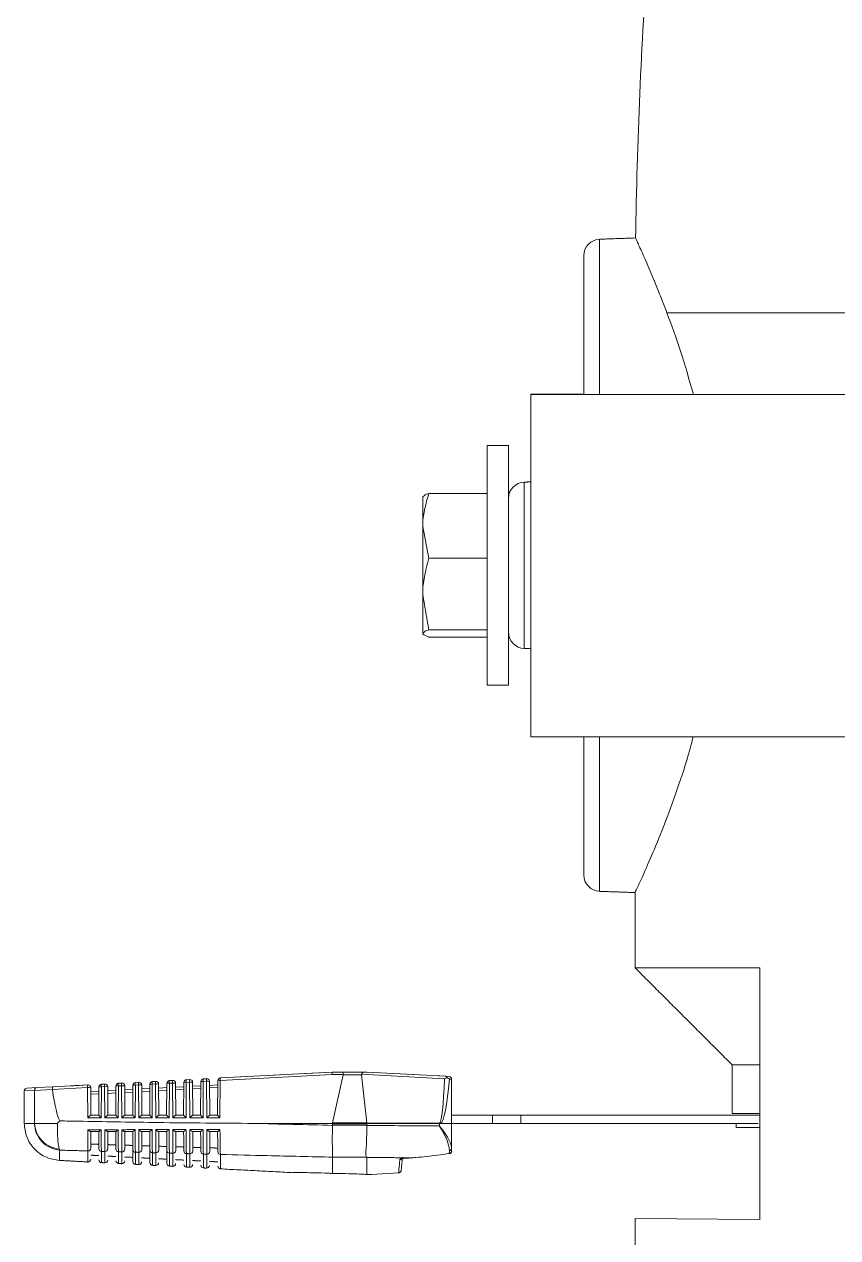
# Model space of a CAD drawing. Extents: x 12.1 to 108.7, y 1 to 80.4.
# Drawn here: x 42.893 to 45.862, y 64.575 to 69.007 of the extents above; entities that cross this region are included whole.
import ezdxf

# ---------------------------------------------------------------- set-up
doc = ezdxf.new("R2010")
doc.units = 0
doc.header["$MEASUREMENT"] = 0
doc.linetypes.add('SLD-Solid', pattern=[0])
doc.layers.add('OBJECT', color=7, linetype='CONTINUOUS')

msp = doc.modelspace()

# ---------------------------------------------------------------- linework, layer by layer
at = {"layer": 'OBJECT', "linetype": 'SLD-Solid', "lineweight": 15}
for p, q in [((44.9926, 67.6545), (44.9926, 68.2218)), ((44.9347, 67.6546), (44.9347, 68.1618)), ((47.1086, 67.9527), (45.2384, 67.9527)), ((44.9296, 67.656), (44.7416, 67.656)), ((44.7416, 67.6546), (44.7416, 67.656)), ((44.7416, 66.4046), (44.7416, 67.6546)), ((44.7416, 67.6546), (44.9296, 67.6546)), ((44.9296, 67.6546), (44.9296, 67.656)), ((44.5818, 67.4684), (44.5818, 66.5934)), ((44.6598, 67.4684), (44.6598, 66.5934)), ((44.7177, 66.727), (44.7177, 67.3347)), ((44.3468, 67.1749), (44.3468, 67.2807)), ((44.5818, 67.2929), (44.3691, 67.2929)), ((44.3468, 67.1749), (44.3468, 66.9259)), ((44.5818, 67.0569), (44.3691, 67.0569)), ((44.3468, 66.9259), (44.3468, 66.7819)), ((44.5818, 66.7949), (44.3691, 66.7949)), ((44.3468, 66.7819), (44.3468, 66.7809)), ((44.5818, 66.7689), (44.3691, 66.7689)), ((44.9347, 66.4045), (44.9347, 65.9)), ((44.9926, 65.84), (44.9926, 66.4045)), ((45.5777, 65.5609), (45.1218, 65.5609)), ((45.5777, 65.5609), (45.5777, 64.9185)), ((45.5777, 65.2059), (45.4768, 65.2059)), ((43.4848, 65.1519), (43.4964, 65.1525)), ((43.5468, 65.1552), (43.5584, 65.1558)), ((44.0167, 65.1705), (43.6081, 65.149)), ((43.6088, 65.1584), (44.0176, 65.18)), ((43.6821, 65.1623), (43.6088, 65.1584)), ((43.7221, 65.1644), (43.6821, 65.1623)), ((43.9165, 65.1747), (43.7826, 65.1676)), ((44.0176, 65.18), (43.9165, 65.1747)), ((44.0562, 65.1705), (44.0167, 65.1705)), ((44.0176, 65.18), (44.0176, 65.18)), ((44.0176, 65.18), (44.0568, 65.18)), ((44.0562, 65.1703), (44.018, 64.9941)), ((44.0562, 65.1703), (44.0562, 65.1705)), ((44.1238, 65.1703), (44.0562, 65.1703)), ((44.0568, 65.18), (44.1344, 65.18)), ((44.1425, 64.9941), (44.1238, 65.1703)), ((44.4262, 65.1553), (44.1241, 65.1717)), ((44.1344, 65.18), (44.1426, 65.18)), ((44.1426, 65.18), (44.4309, 65.1644)), ((44.3129, 65.1708), (44.1426, 65.18)), ((44.4092, 65.1656), (44.4061, 65.1657)), ((44.4309, 65.1644), (44.4431, 65.1637)), ((44.4526, 65.1537), (44.4443, 65.1541)), ((42.9297, 65.1131), (42.8926, 65.1111)), ((42.939, 65.1231), (42.9021, 65.1211)), ((42.9953, 65.1162), (42.9297, 65.1131)), ((42.9297, 64.9925), (42.9297, 65.1131)), ((42.939, 65.1231), (42.9976, 65.1262)), ((43.1239, 65.1234), (42.9952, 65.1166)), ((42.9976, 65.1262), (43.1246, 65.1329)), ((43.1246, 65.1329), (43.093, 65.1312)), ((43.1249, 65.013), (43.1239, 65.1234)), ((43.1351, 65.123), (43.136, 65.0225)), ((43.1353, 65.1084), (43.165, 65.11)), ((43.1643, 65.0225), (43.1652, 65.1256)), ((43.1739, 65.126), (43.173, 65.013)), ((43.1859, 65.1267), (43.1739, 65.126)), ((43.1746, 65.1355), (43.1866, 65.1361)), ((43.1869, 65.013), (43.1859, 65.1267)), ((43.1971, 65.1262), (43.198, 65.0225)), ((43.1972, 65.1117), (43.2271, 65.1132)), ((43.2263, 65.0225), (43.2272, 65.1289)), ((43.236, 65.1293), (43.235, 65.013)), ((43.2479, 65.1299), (43.236, 65.1293)), ((43.2367, 65.1388), (43.2486, 65.1394)), ((43.2489, 65.013), (43.2479, 65.1299)), ((43.2591, 65.1295), (43.26, 65.0225)), ((43.2592, 65.1149), (43.2891, 65.1165)), ((43.289, 65.1071), (43.2593, 65.1055)), ((43.2883, 65.0225), (43.2892, 65.1322)), ((43.298, 65.1326), (43.297, 65.013)), ((43.3098, 65.1332), (43.298, 65.1326)), ((43.2987, 65.1421), (43.3105, 65.1427)), ((43.3109, 65.013), (43.3098, 65.1332)), ((43.3211, 65.1328), (43.322, 65.0225)), ((43.3212, 65.1182), (43.3511, 65.1198)), ((43.351, 65.1104), (43.3213, 65.1088)), ((43.3503, 65.0225), (43.3513, 65.1354)), ((43.36, 65.1359), (43.359, 65.013)), ((43.3718, 65.1365), (43.36, 65.1359)), ((43.3607, 65.1453), (43.3725, 65.146)), ((43.3729, 65.013), (43.3718, 65.1365)), ((43.383, 65.1361), (43.384, 65.0225)), ((43.3832, 65.1215), (43.4131, 65.1231)), ((43.4131, 65.1136), (43.3832, 65.1121)), ((43.4123, 65.0225), (43.4133, 65.1387)), ((43.4221, 65.1391), (43.421, 65.013)), ((43.4338, 65.1398), (43.4221, 65.1391)), ((43.4228, 65.1486), (43.4345, 65.1492)), ((43.4349, 65.013), (43.4338, 65.1398)), ((43.445, 65.1393), (43.446, 65.0225)), ((43.4451, 65.1248), (43.4752, 65.1263)), ((43.4751, 65.1169), (43.4452, 65.1153)), ((43.4743, 65.0225), (43.4753, 65.142)), ((43.4841, 65.1424), (43.483, 65.013)), ((43.4957, 65.143), (43.4841, 65.1424)), ((43.4969, 65.013), (43.4957, 65.143)), ((43.507, 65.1426), (43.508, 65.0225)), ((43.5071, 65.128), (43.5372, 65.1296)), ((43.5371, 65.1202), (43.5072, 65.1186)), ((43.5363, 65.0225), (43.5373, 65.1453)), ((43.5461, 65.1457), (43.545, 65.013)), ((43.5577, 65.1463), (43.5461, 65.1457)), ((43.5589, 65.013), (43.5577, 65.1463)), ((43.5689, 65.1459), (43.57, 65.0225)), ((43.5691, 65.1313), (43.5992, 65.1329)), ((43.5991, 65.1235), (43.5691, 65.1219)), ((43.5983, 65.0225), (43.5994, 65.1485)), ((43.6081, 65.149), (43.607, 65.013)), ((44.4526, 65.1448), (44.4526, 64.9925)), ((43.1649, 65.1005), (43.1353, 65.099)), ((43.227, 65.1038), (43.1973, 65.1022)), ((43.1359, 65.0225), (43.1643, 65.0225)), ((43.1979, 65.0225), (43.2263, 65.0225)), ((43.2599, 65.0225), (43.2883, 65.0225)), ((43.3219, 65.0225), (43.3503, 65.0225)), ((43.3839, 65.0225), (43.4123, 65.0225)), ((43.4459, 65.0225), (43.4743, 65.0225)), ((43.5079, 65.0225), (43.5363, 65.0225)), ((43.5699, 65.0225), (43.5983, 65.0225)), ((44.4526, 65.0225), (44.6012, 65.0225)), ((44.6012, 65.0225), (44.6012, 64.9925)), ((44.6012, 65.0225), (44.7054, 65.0225)), ((44.7054, 65.0225), (44.7054, 64.9925)), ((44.7054, 65.0225), (45.5777, 65.0225)), ((45.5777, 65.0288), (45.4768, 65.028)), ((43.173, 65.013), (43.1249, 65.013)), ((43.235, 65.013), (43.1869, 65.013)), ((43.297, 65.013), (43.2489, 65.013)), ((43.359, 65.013), (43.3109, 65.013)), ((43.421, 65.013), (43.3729, 65.013)), ((43.483, 65.013), (43.4349, 65.013)), ((43.545, 65.013), (43.4969, 65.013)), ((43.607, 65.013), (43.5589, 65.013)), ((43.729, 64.9925), (44.0176, 64.9925)), ((44.1426, 64.9909), (44.0176, 64.9909)), ((44.0176, 64.9909), (44.0176, 64.9857)), ((44.0176, 64.9857), (44.1426, 64.9857)), ((44.0176, 64.9853), (44.0176, 64.9857)), ((44.018, 64.9941), (44.1425, 64.9941)), ((44.1425, 64.9941), (44.1426, 64.9933)), ((44.1426, 64.9933), (44.4082, 64.9933)), ((44.1426, 64.9917), (44.1426, 64.9909)), ((44.4082, 64.9917), (44.1426, 64.9917)), ((44.1426, 64.9857), (44.1426, 64.9909)), ((44.1426, 64.9857), (44.1426, 64.9852)), ((44.4082, 64.9832), (44.4082, 64.9917)), ((44.4112, 64.9925), (44.4526, 64.9925)), ((44.4526, 64.9925), (44.4526, 64.9008)), ((44.4526, 64.9925), (44.6012, 64.9925)), ((44.6012, 64.9925), (44.7054, 64.9925)), ((44.7054, 64.9925), (45.5711, 64.9925)), ((45.5777, 64.9775), (45.4909, 64.9775)), ((43.2892, 64.8526), (43.2888, 64.8967)), ((43.3513, 64.8493), (43.3509, 64.895)), ((43.4133, 64.8461), (43.4129, 64.8934)), ((45.5777, 64.9185), (45.5777, 64.6409)), ((44.1421, 64.8692), (44.0176, 64.8692)), ((44.0176, 64.8691), (44.0176, 64.8096)), ((44.1426, 64.8685), (44.1426, 64.8061)), ((44.2727, 64.8692), (44.2684, 64.8204)), ((44.2837, 64.8654), (44.2837, 64.8654)), ((44.0176, 64.8096), (44.0176, 64.8096)), ((44.1605, 64.806), (44.259, 64.8113)), ((45.5777, 64.6409), (45.1218, 64.6449))]:
    msp.add_line(p, q, dxfattribs=at)
at = {"layer": 'OBJECT', "linetype": 'SLD-Solid', "lineweight": 15, "flags": 128}
for points in [[(45.9296, 67.6544), (45.7965, 67.6544), (45.6652, 67.6544), (45.5372, 67.6544), (45.4141, 67.6544), (45.2975, 67.6544), (45.1888, 67.6544), (45.0895, 67.6544), (45.0007, 67.6545), (44.9236, 67.6545), (44.8592, 67.6545), (44.8082, 67.6545), (44.7713, 67.6545), (44.749, 67.6546), (44.7416, 67.6546)], [(45.9296, 67.6544), (45.809, 67.6544), (45.6902, 67.6544), (45.5749, 67.6544), (45.4648, 67.6544), (45.3615, 67.6544), (45.2664, 67.6545), (45.181, 67.6545), (45.1066, 67.6545), (45.0441, 67.6545), (44.9945, 67.6545), (44.9586, 67.6545), (44.9368, 67.6546), (44.9296, 67.6546)], [(45.9296, 66.4044), (45.7965, 66.4044), (45.6652, 66.4044), (45.5372, 66.4044), (45.4141, 66.4044), (45.2975, 66.4044), (45.1888, 66.4044), (45.0895, 66.4044), (45.0007, 66.4045), (44.9236, 66.4045), (44.8592, 66.4045), (44.8082, 66.4045), (44.7713, 66.4045), (44.749, 66.4046), (44.7416, 66.4046)], [(44.0176, 65.18), (44.0176, 65.18)], [(44.1426, 65.18), (44.1426, 65.18)], [(44.4526, 65.1539), (44.4526, 65.1538), (44.4526, 65.1537)], [(44.2837, 64.8657), (44.2837, 64.8654), (44.2837, 64.8654)], [(44.3019, 64.8666), (44.3019, 64.8664), (44.3019, 64.8664)]]:
    msp.add_lwpolyline(points, dxfattribs=at)
at = {"layer": 'OBJECT', "linetype": 'SLD-Solid', "lineweight": 15}
for centre, radius, start, end in [((63.5687, 67.9527), 18.4468, 175.86253, 179.15697), ((44.9947, 68.1618), 0.06, 92, 180), ((44.7198, 67.2747), 0.06, 92, 180), ((44.7198, 66.787), 0.06, 180, 268), ((44.9947, 65.9), 0.06, 180, 268), ((43.4853, 65.1419), 0.01, 93.0226, 179.5), ((43.5042, 65.1457), 0.0204, 162.3835, 189.2788), ((43.5159, 65.1463), 0.0204, 162.3835, 189.2788), ((43.497, 65.1425), 0.01, 0.5, 93.0226), ((43.5473, 65.1452), 0.01, 93.0226, 179.5), ((43.5663, 65.149), 0.0204, 162.3835, 189.2788), ((43.5779, 65.1496), 0.0204, 162.3835, 189.2788), ((43.5589, 65.1458), 0.01, 0.5, 93.0226), ((43.6094, 65.1484), 0.01, 93.0226, 179.5), ((43.6283, 65.1523), 0.0204, 162.3835, 189.2788), ((44.4426, 65.1537), 0.01, 0.809, 86.8941), ((44.4426, 65.1537), 0.00999, 359.9506, 86.8551), ((42.9026, 65.1111), 0.01, 93.0226, 175.0653), ((42.9396, 65.1132), 0.00991, 93.4707, 180.555), ((43.1441, 65.1267), 0.0204, 162.3835, 189.2788), ((43.1274, 65.069), 0.0545, 81.8664, 93.6806), ((43.1251, 65.1229), 0.01, 0.5, 93.0226), ((43.1752, 65.1255), 0.01, 93.0226, 179.5), ((43.1716, 65.0851), 0.041, 86.6853, 99), ((43.1941, 65.1293), 0.0204, 162.3835, 189.2788), ((43.206, 65.13), 0.0204, 162.3835, 189.2788), ((43.1894, 65.0722), 0.0545, 81.8664, 93.6806), ((43.1871, 65.1261), 0.01, 0.5, 93.0226), ((43.2372, 65.1288), 0.01, 93.0226, 179.5), ((43.2336, 65.0884), 0.041, 86.6853, 99), ((43.2561, 65.1326), 0.0204, 162.3835, 189.2788), ((43.268, 65.1332), 0.0204, 162.3835, 189.2788), ((43.2514, 65.0755), 0.0545, 81.8664, 93.6806), ((43.2491, 65.1294), 0.01, 0.5, 93.0226), ((43.2992, 65.1321), 0.01, 93.0226, 179.5), ((43.2956, 65.0917), 0.041, 86.6853, 99), ((43.3181, 65.1359), 0.0204, 162.3835, 189.2788), ((43.33, 65.1365), 0.0204, 162.3835, 189.2788), ((43.3133, 65.0788), 0.0545, 81.8664, 93.6806), ((43.3111, 65.1327), 0.01, 0.5, 93.0226), ((43.3613, 65.1353), 0.01, 93.0226, 179.5), ((43.3577, 65.0949), 0.041, 86.6853, 99), ((43.3802, 65.1392), 0.0204, 162.3835, 189.2788), ((43.3919, 65.1398), 0.0204, 162.3835, 189.2788), ((43.3753, 65.0821), 0.0545, 81.8664, 93.6806), ((43.373, 65.136), 0.01, 0.5, 93.0226), ((43.4233, 65.1386), 0.01, 93.0226, 179.5), ((43.4197, 65.0982), 0.041, 86.6853, 99), ((43.4422, 65.1424), 0.0204, 162.3835, 189.2788), ((43.4539, 65.143), 0.0204, 162.3835, 189.2788), ((43.4373, 65.0853), 0.0545, 81.8664, 93.6806), ((43.435, 65.1392), 0.01, 0.5, 93.0226), ((43.4817, 65.1015), 0.041, 86.6853, 99), ((43.4993, 65.0886), 0.0545, 81.8664, 93.6806), ((43.5437, 65.1048), 0.041, 86.6853, 99), ((43.5612, 65.0919), 0.0545, 81.8664, 93.6806), ((43.6058, 65.108), 0.041, 86.6853, 99), ((44.2924, 64.9917), 0.1158, 359.9998, 0.7808), ((44.3168, 64.9028), 0.1302, 43.5438, 44.5094), ((43.1256, 64.9017), 0.00992, 266.5032, 358.9399), ((43.1747, 64.9003), 0.00989, 181.0021, 267.5873), ((43.1876, 64.9), 0.00992, 266.4854, 358.9194), ((43.2367, 64.8986), 0.00989, 181.0203, 267.6082), ((43.2495, 64.8982), 0.00991, 266.4672, 358.8985), ((43.2987, 64.8969), 0.00989, 181.0387, 267.6293), ((43.3115, 64.8965), 0.00991, 266.4488, 358.8773), ((43.3607, 64.8952), 0.00988, 181.0575, 267.6507), ((43.3735, 64.8949), 0.00991, 266.4302, 358.8558), ((43.4227, 64.8935), 0.00988, 181.0765, 267.6725), ((43.4355, 64.8932), 0.00991, 266.4113, 358.834), ((43.4848, 64.8919), 0.00988, 181.0959, 267.6945), ((43.4975, 64.8916), 0.0099, 266.3921, 358.8118), ((43.5468, 64.8903), 0.00987, 181.1155, 267.7169), ((43.5595, 64.89), 0.0099, 266.3727, 358.7893), ((43.6088, 64.8887), 0.00987, 181.1354, 267.7395), ((44.4436, 64.8918), 0.00906, 272.8157, 355.6379), ((44.4426, 64.8911), 0.01, 279.2546, 0), ((44.4441, 64.9019), 0.00857, 271.3596, 352.7702), ((43.1251, 64.8618), 0.01, 266.9496, 359.5), ((43.1752, 64.8592), 0.01, 180.5, 266.6468), ((43.1871, 64.8586), 0.01, 266.5331, 359.5), ((43.2372, 64.8559), 0.01, 180.5, 266.1343), ((43.2491, 64.8553), 0.01, 266.0214, 359.5), ((43.2992, 64.8527), 0.01, 180.5, 265.6235), ((43.311, 64.8521), 0.01, 265.5116, 359.5), ((43.3613, 64.8494), 0.01, 180.5, 265.1147), ((43.373, 64.8488), 0.01, 265.0037, 359.5), ((43.4233, 64.8462), 0.01, 180.5, 264.6079), ((43.435, 64.8456), 0.01, 264.4978, 359.5), ((43.4853, 64.8429), 0.01, 180.5, 264.103), ((43.497, 64.8423), 0.01, 263.9939, 359.5), ((44.2628, 64.8703), 0.01, 272.5491, 314.0319), ((44.4332, 64.8806), 0.0111, 3.647, 11.4948), ((43.5473, 64.8397), 0.01, 180.5, 263.6003), ((43.5589, 64.8391), 0.01, 263.4921, 359.5), ((43.6094, 64.8364), 0.01, 180.5, 263.0997)]:
    msp.add_arc(centre, radius, start, end, dxfattribs=at)
for centre, major_axis, ratio, start_param, end_param in [((44.0179, 65.17), (-0.00026, 0.01), 0.120424, 0.003177, 1.515259), ((44.0568, 65.17), (0, 0.01), 0.061163, 0, 1.518436), ((44.1612, 65.17), (0.0374, -0.0006), 0.267094, 3.033482, 3.174083), ((44.4004, 65.5628), (-0.0078, 0.5695), 0.050872, 3.193561, 3.914226), ((44.3926, 65.5612), (-0.0157, 0.5695), 0.101686, 3.191455, 3.913119), ((43.0477, 67.2823), (0.0147, 2.2897), 0.052015, 2.811677, 3.052791), ((43.1261, 65.0125), (0.00988, 0.00996), 0.087934, 0.08695, 1.605386), ((43.1742, 65.0125), (-0.00991, 0.00999), 0.035372, 0.03505, 1.483386), ((43.1881, 65.0125), (0.00988, 0.00996), 0.087934, 0.08695, 1.605386), ((43.2362, 65.0125), (-0.00991, 0.00999), 0.035372, 0.03505, 1.483386), ((43.2501, 65.0125), (0.00988, 0.00996), 0.087934, 0.08695, 1.605386), ((43.2982, 65.0125), (-0.00991, 0.00999), 0.035372, 0.03505, 1.483386), ((43.3121, 65.0125), (0.00988, 0.00996), 0.087934, 0.08695, 1.605386), ((43.3602, 65.0125), (-0.00991, 0.00999), 0.035372, 0.03505, 1.483386), ((43.3741, 65.0125), (0.00988, 0.00996), 0.087934, 0.08695, 1.605386), ((43.4222, 65.0125), (-0.00991, 0.00999), 0.035372, 0.03505, 1.483386), ((43.4361, 65.0125), (0.00988, 0.00996), 0.087934, 0.08695, 1.605386), ((43.4842, 65.0125), (-0.00991, 0.00999), 0.035372, 0.03505, 1.483386), ((43.4981, 65.0125), (0.00988, 0.00996), 0.087934, 0.08695, 1.605386), ((43.5462, 65.0125), (-0.00991, 0.00999), 0.035372, 0.03505, 1.483386), ((43.5601, 65.0125), (0.00988, 0.00996), 0.087934, 0.08695, 1.605386), ((43.6082, 65.0125), (-0.00991, 0.00999), 0.035372, 0.03505, 1.483386), ((48.036, 67.055), (19.0675, 0), 0.111038, 4.484542, 4.500054), ((43.0396, 64.9909), (0.9787, 0.0064), 0.122438, 6.24272, 6.255809), ((43.0403, 64.9909), (0.9773, 0), 0.122785, 0, 0.013091), ((44.5004, 67.055), (7.8848, 0), 0.262774, 4.666998, 4.700689), ((44.4004, 65.5628), (-0.0078, 0.5695), 0.050872, 3.140897, 3.193561), ((44.3926, 65.5612), (-0.0157, 0.5695), 0.101686, 3.138791, 3.191455)]:
    msp.add_ellipse(centre, major_axis=major_axis, ratio=ratio, start_param=start_param, end_param=end_param, dxfattribs=at)
for points, degree in [([(45.1248, 68.2264), (44.9926, 68.2218)], 1), ([(44.6598, 67.4684), (44.5818, 67.4684)], 1), ([(44.7416, 67.3355), (44.7177, 67.3347)], 1), ([(44.3474, 67.2819), (44.3468, 67.2809)], 1), ([(44.3691, 67.0569), (44.3468, 67.1749)], 1), ([(44.3691, 66.7949), (44.3468, 66.9259)], 1), ([(44.3468, 66.7809), (44.3474, 66.7798)], 1), ([(44.7177, 66.727), (44.7416, 66.7262)], 1), ([(44.5818, 66.5934), (44.6598, 66.5934)], 1), ([(44.9926, 65.84), (45.1222, 65.8355)], 1), ([(45.1218, 65.8363), (45.1218, 65.5609)], 1), ([(45.1218, 65.5609), (45.4768, 65.2059)], 1), ([(45.4768, 65.2059), (45.4768, 65.028)], 1), ([(44.4526, 65.1448), (44.4526, 65.1537)], 1), ([(42.8926, 65.1111), (42.8926, 64.9921)], 1), ([(42.9952, 65.1166), (42.9953, 65.1162)], 1), ([(42.8926, 64.9925), (42.8942, 64.9925), (42.8972, 64.9925), (42.9186, 64.9925), (42.9293, 64.9925)], 3), ([(42.9293, 64.9925), (42.9297, 64.9925)], 1), ([(42.9297, 64.9925), (42.9325, 64.9925), (42.9382, 64.9925), (42.9574, 64.9925), (42.9825, 64.9925), (43.0031, 64.9925), (43.0134, 64.9925)], 3), ([(43.0134, 64.9925), (43.0226, 65.0016)], 1), ([(43.0134, 64.9925), (43.0134, 64.9818), (43.0134, 64.9604), (43.0149, 64.9328), (43.0173, 64.9105), (43.0195, 64.9022), (43.0206, 64.8981)], 3), ([(44.1426, 64.9917), (44.1426, 64.9933)], 1), ([(45.4909, 64.9925), (45.4909, 64.9775)], 1), ([(43.1646, 64.9625), (43.1348, 64.9625)], 1), ([(43.2265, 64.9625), (43.1969, 64.9625)], 1), ([(43.2885, 64.9625), (43.2589, 64.9625)], 1), ([(43.3505, 64.9625), (43.321, 64.9625)], 1), ([(43.4124, 64.9625), (43.3831, 64.9625)], 1), ([(43.4744, 64.9625), (43.4452, 64.9625)], 1), ([(43.5364, 64.9625), (43.5072, 64.9625)], 1), ([(43.5984, 64.9625), (43.5693, 64.9625)], 1), ([(43.0206, 64.8981), (43.022, 64.8948)], 1), ([(43.125, 64.8918), (43.022, 64.8948)], 1), ([(43.1647, 64.9159), (43.1356, 64.9169)], 1), ([(43.1869, 64.8901), (43.1743, 64.8904)], 1), ([(43.2267, 64.9139), (43.1976, 64.9149)], 1), ([(43.2489, 64.8883), (43.2363, 64.8887)], 1), ([(43.2887, 64.912), (43.2596, 64.9129)], 1), ([(43.3109, 64.8866), (43.2983, 64.887)], 1), ([(43.3507, 64.91), (43.3216, 64.9109)], 1), ([(43.3729, 64.885), (43.3603, 64.8853)], 1), ([(43.4127, 64.9081), (43.3835, 64.909)], 1), ([(43.4748, 64.9061), (43.4455, 64.9071)], 1), ([(43.5368, 64.9042), (43.5075, 64.9051)], 1), ([(43.5988, 64.9023), (43.5695, 64.9032)], 1), ([(44.444, 64.8828), (44.4443, 64.8933)], 1), ([(44.4526, 64.9008), (44.4526, 64.8911)], 1), ([(43.0206, 64.8573), (43.1246, 64.8518)], 1), ([(43.1353, 64.8763), (43.165, 64.8747)], 1), ([(43.1746, 64.8492), (43.1866, 64.8486)], 1), ([(43.1972, 64.873), (43.2271, 64.8715)], 1), ([(43.2366, 64.8459), (43.2485, 64.8453)], 1), ([(43.259, 64.8698), (43.2893, 64.8682)], 1), ([(43.2986, 64.8427), (43.3105, 64.8421)], 1), ([(43.321, 64.8665), (43.3513, 64.8649)], 1), ([(43.383, 64.8633), (43.4133, 64.8617)], 1), ([(43.4349, 64.8833), (43.4223, 64.8837)], 1), ([(43.4449, 64.86), (43.4754, 64.8584)], 1), ([(43.4969, 64.8817), (43.4844, 64.882)], 1), ([(43.5071, 64.8568), (43.5372, 64.8552)], 1), ([(43.5589, 64.8801), (43.5464, 64.8804)], 1), ([(43.5691, 64.8535), (43.5992, 64.8519)], 1), ([(44.0176, 64.8692), (44.0176, 64.8691)], 1), ([(44.1426, 64.8685), (44.1421, 64.8692)], 1), ([(44.3019, 64.8666), (44.1426, 64.8685)], 1), ([(44.2837, 64.8657), (44.3019, 64.8666)], 1), ([(44.2837, 64.8654), (44.3019, 64.8664)], 1), ([(43.3606, 64.8394), (43.3724, 64.8388)], 1), ([(43.4226, 64.8362), (43.4344, 64.8356)], 1), ([(43.4847, 64.8329), (43.4963, 64.8323)], 1), ([(43.5467, 64.8297), (43.5583, 64.8291)], 1), ([(43.6087, 64.8264), (43.8762, 64.8124)], 1), ([(44.1605, 64.806), (44.1605, 64.806)], 1), ([(44.259, 64.8113), (44.259, 64.8113)], 1), ([(45.1218, 64.6449), (45.1218, 59.732)], 1)]:
    msp.add_open_spline(points, degree=degree, dxfattribs=at)
for points, knots in [([(45.1249, 68.2241), (45.1253, 68.2232), (45.1263, 68.221), (45.1437, 68.1825), (45.1725, 68.1166), (45.2056, 68.0376), (45.2292, 67.9763), (45.2384, 67.9527)], [0, 0, 0, 0, 0.1811032, 0.4109729, 0.6318777, 0.8584664, 1, 1, 1, 1]), ([(45.2384, 67.9527), (45.255, 67.908), (45.2879, 67.8197), (45.3194, 67.709), (45.335, 67.6544)], [0, 0, 0, 0, 0.506981, 1, 1, 1, 1]), ([(44.3468, 67.1749), (44.3468, 67.1777), (44.3472, 67.2175), (44.3586, 67.2566), (44.3691, 67.2929)], [0, 0, 0, 0, 0.070214, 1, 1, 1, 1]), ([(44.3691, 67.2929), (44.3664, 67.292), (44.3532, 67.2877), (44.3496, 67.2833), (44.3468, 67.2799)], [0, 0, 0, 0, 0.211001, 1, 1, 1, 1]), ([(44.3468, 66.9259), (44.3468, 66.929), (44.3472, 66.9732), (44.3586, 67.0166), (44.3691, 67.0569)], [0, 0, 0, 0, 0.0702136, 1, 1, 1, 1]), ([(44.3468, 66.7819), (44.3496, 66.7854), (44.3532, 66.7898), (44.3664, 66.794), (44.3691, 66.7949)], [0, 0, 0, 0, 0.788999, 1, 1, 1, 1]), ([(44.3691, 66.7689), (44.36, 66.7722), (44.3481, 66.7765), (44.3471, 66.7809), (44.3468, 66.7819)], [0, 0, 0, 0, 0.768151, 1, 1, 1, 1]), ([(45.3338, 66.4044), (45.3315, 66.3951), (45.316, 66.3315), (45.2805, 66.2249), (45.232, 66.0893), (45.1857, 65.9771), (45.1488, 65.8935), (45.1257, 65.8436), (45.1233, 65.8386), (45.1222, 65.8363)], [0, 0, 0, 0, 0.0261, 0.178299, 0.343516, 0.513322, 0.681105, 0.854597, 1, 1, 1, 1]), ([(44.1344, 65.18), (44.1328, 65.18), (44.1303, 65.1799), (44.1277, 65.1788), (44.1262, 65.1767), (44.1251, 65.1741), (44.1243, 65.1723), (44.1241, 65.1717)], [0, 0, 0, 0, 0.281503, 0.477149, 0.672463, 0.878462, 1, 1, 1, 1]), ([(44.4262, 65.1553), (44.4263, 65.1553), (44.4294, 65.157), (44.4322, 65.1585), (44.4351, 65.16)], [0, 0, 0, 0, 0.019973, 1, 1, 1, 1]), ([(44.4309, 65.1644), (44.4309, 65.1644), (44.4313, 65.1643), (44.4322, 65.1641), (44.4336, 65.1631), (44.4346, 65.1614), (44.435, 65.1602), (44.4351, 65.16)], [0, 0, 0, 0, 0.017181, 0.202287, 0.556603, 0.898381, 1, 1, 1, 1]), ([(44.4351, 65.16), (44.4375, 65.1586), (44.441, 65.1568), (44.4435, 65.1548), (44.4442, 65.1541), (44.4443, 65.1541)], [0, 0, 0, 0, 0.696361, 0.978817, 1, 1, 1, 1]), ([(42.9952, 65.1166), (42.9952, 65.1177), (42.9952, 65.1199), (42.9956, 65.1228), (42.9962, 65.125), (42.9969, 65.1259), (42.9974, 65.1261), (42.9976, 65.1262), (42.9976, 65.1262)], [0, 0, 0, 0, 0.219281, 0.438507, 0.659241, 0.882986, 0.98583, 1, 1, 1, 1]), ([(43.093, 65.1312), (43.0892, 65.131), (43.0816, 65.1306), (43.0723, 65.1301), (43.0661, 65.1298), (43.0645, 65.1297), (43.0638, 65.1297)], [0, 0, 0, 0, 0.261879, 0.524407, 0.77642, 1, 1, 1, 1]), ([(42.8926, 64.9925), (42.8944, 64.976), (42.8981, 64.9417), (42.9275, 64.8971), (42.9706, 64.8653), (43.0046, 64.8599), (43.021, 64.8572)], [0, 0, 0, 0, 0.240773, 0.5, 0.759227, 1, 1, 1, 1]), ([(42.9293, 64.9925), (42.9309, 64.9808), (42.9342, 64.9565), (42.9556, 64.9247), (42.9863, 64.9016), (43.0104, 64.897), (43.022, 64.8948)], [0, 0, 0, 0, 0.2411698, 0.5, 0.7588302, 1, 1, 1, 1]), ([(42.9297, 64.9925), (42.9315, 64.9814), (42.9351, 64.9583), (42.9561, 64.928), (42.9859, 64.9056), (43.0093, 64.9005), (43.0206, 64.8981)], [0, 0, 0, 0, 0.241561, 0.5, 0.758439, 1, 1, 1, 1]), ([(43.0226, 65.0016), (43.0282, 65.0015), (43.0567, 65.001), (43.1761, 64.9988), (43.4058, 64.9948), (43.6129, 64.9933), (43.729, 64.9925)], [0, 0, 0, 0, 0.024148, 0.120739, 0.507103, 1, 1, 1, 1]), ([(44.0176, 64.9853), (44.0174, 64.9719), (44.0168, 64.9449), (44.017, 64.9093), (44.0178, 64.8819), (44.0177, 64.8733), (44.0176, 64.8692)], [0, 0, 0, 0, 0.253584, 0.507165, 0.760847, 1, 1, 1, 1]), ([(44.1426, 64.9852), (44.1427, 64.9801), (44.1429, 64.9615), (44.1421, 64.9305), (44.1405, 64.8983), (44.1375, 64.8778), (44.1408, 64.8716), (44.1421, 64.8692)], [0, 0, 0, 0, 0.097508, 0.351331, 0.599304, 0.843154, 1, 1, 1, 1]), ([(44.4443, 64.8933), (44.4437, 64.8997), (44.4422, 64.9161), (44.429, 64.9462), (44.4159, 64.9702), (44.4089, 64.9821), (44.4082, 64.9831), (44.4082, 64.9832)], [0, 0, 0, 0, 0.244744, 0.626729, 0.967928, 0.996144, 1, 1, 1, 1]), ([(44.4082, 64.9832), (44.4083, 64.9831), (44.4091, 64.9821), (44.4116, 64.9788), (44.4201, 64.9676), (44.4345, 64.9472), (44.4493, 64.9218), (44.4516, 64.9072), (44.4526, 64.9008)], [0, 0, 0, 0, 0.00366, 0.034965, 0.112488, 0.381452, 0.732443, 1, 1, 1, 1]), ([(43.125, 64.8918), (43.1249, 64.8934), (43.1248, 64.8983), (43.1246, 64.9159), (43.1247, 64.9409), (43.1248, 64.9598), (43.1248, 64.9669), (43.1249, 64.9692)], [0, 0, 0, 0, 0.161729, 0.488573, 0.814943, 0.942319, 1, 1, 1, 1]), ([(43.1249, 64.9692), (43.1315, 64.9692), (43.1475, 64.9692), (43.1635, 64.9693), (43.1729, 64.9693)], [0, 0, 0, 0, 0.412316, 1, 1, 1, 1]), ([(43.1348, 64.9625), (43.1342, 64.9626), (43.1328, 64.9629), (43.1297, 64.9649), (43.1269, 64.9672), (43.1252, 64.9688), (43.1249, 64.9691), (43.1249, 64.9692)], [0, 0, 0, 0, 0.236919, 0.528787, 0.900003, 0.991341, 1, 1, 1, 1]), ([(43.136, 64.9625), (43.1359, 64.9519), (43.1357, 64.9307), (43.1356, 64.9101), (43.1355, 64.9041), (43.1355, 64.9015)], [0, 0, 0, 0, 0.357964, 0.715857, 1, 1, 1, 1]), ([(43.1648, 64.9001), (43.1648, 64.9037), (43.1647, 64.9109), (43.1645, 64.9342), (43.1643, 64.9538), (43.1643, 64.9625)], [0, 0, 0, 0, 0.356145, 0.712376, 1, 1, 1, 1]), ([(43.1729, 64.9693), (43.1729, 64.9693), (43.1726, 64.9689), (43.1709, 64.9673), (43.1684, 64.9649), (43.1658, 64.9629), (43.1649, 64.9626), (43.1646, 64.9625)], [0, 0, 0, 0, 0.0082867, 0.0945532, 0.4783984, 0.7705518, 1, 1, 1, 1]), ([(43.1729, 64.9693), (43.173, 64.967), (43.173, 64.9585), (43.1732, 64.9384), (43.1736, 64.913), (43.174, 64.8964), (43.1742, 64.8918), (43.1743, 64.8904)], [0, 0, 0, 0, 0.057873, 0.218011, 0.538018, 0.858388, 1, 1, 1, 1]), ([(43.1869, 64.8901), (43.1869, 64.8917), (43.1867, 64.8966), (43.1866, 64.9143), (43.1867, 64.9398), (43.1868, 64.9593), (43.1868, 64.9671), (43.1869, 64.9693)], [0, 0, 0, 0, 0.159551, 0.48199, 0.803962, 0.942061, 1, 1, 1, 1]), ([(43.1869, 64.9693), (43.1935, 64.9694), (43.2095, 64.9694), (43.2255, 64.9694), (43.2349, 64.9695)], [0, 0, 0, 0, 0.4123561, 1, 1, 1, 1]), ([(43.1969, 64.9625), (43.1963, 64.9626), (43.195, 64.9629), (43.1919, 64.9648), (43.1891, 64.9671), (43.1874, 64.9688), (43.1869, 64.9693), (43.1869, 64.9693)], [0, 0, 0, 0, 0.225635, 0.506976, 0.868217, 0.991454, 1, 1, 1, 1]), ([(43.198, 64.9625), (43.1979, 64.9518), (43.1977, 64.9304), (43.1975, 64.9088), (43.1975, 64.9026), (43.1975, 64.8998)], [0, 0, 0, 0, 0.352325, 0.704581, 1, 1, 1, 1]), ([(43.2268, 64.8984), (43.2268, 64.902), (43.2267, 64.9093), (43.2265, 64.933), (43.2263, 64.9532), (43.2263, 64.9625)], [0, 0, 0, 0, 0.3508061, 0.7016964, 1, 1, 1, 1]), ([(43.2349, 64.9695), (43.2349, 64.9694), (43.2345, 64.969), (43.2327, 64.9673), (43.2302, 64.9649), (43.2276, 64.9629), (43.2269, 64.9626), (43.2265, 64.9625)], [0, 0, 0, 0, 0.008198, 0.119701, 0.493719, 0.776727, 1, 1, 1, 1]), ([(43.2349, 64.9695), (43.235, 64.9671), (43.235, 64.9585), (43.2352, 64.9382), (43.2356, 64.9124), (43.236, 64.8951), (43.2362, 64.8903), (43.2363, 64.8887)], [0, 0, 0, 0, 0.058136, 0.216179, 0.531949, 0.848067, 1, 1, 1, 1]), ([(43.2489, 64.8883), (43.2489, 64.89), (43.2487, 64.895), (43.2486, 64.9128), (43.2487, 64.9387), (43.2488, 64.9589), (43.2488, 64.9672), (43.2489, 64.9695)], [0, 0, 0, 0, 0.157481, 0.475733, 0.793524, 0.941799, 1, 1, 1, 1]), ([(43.2489, 64.9695), (43.2555, 64.9695), (43.2715, 64.9696), (43.2875, 64.9696), (43.2969, 64.9696)], [0, 0, 0, 0, 0.412394, 1, 1, 1, 1]), ([(43.2589, 64.9625), (43.2584, 64.9626), (43.2571, 64.9629), (43.2541, 64.9647), (43.2513, 64.9671), (43.2494, 64.9689), (43.2489, 64.9695), (43.2489, 64.9695)], [0, 0, 0, 0, 0.220758, 0.494543, 0.847827, 0.99156, 1, 1, 1, 1]), ([(43.26, 64.9625), (43.2599, 64.9517), (43.2597, 64.9301), (43.2595, 64.9077), (43.2595, 64.9011), (43.2595, 64.898)], [0, 0, 0, 0, 0.347005, 0.693943, 1, 1, 1, 1]), ([(43.2888, 64.8967), (43.2888, 64.9004), (43.2887, 64.9077), (43.2885, 64.9318), (43.2884, 64.9527), (43.2883, 64.9625)], [0, 0, 0, 0, 0.3457611, 0.6916049, 1, 1, 1, 1]), ([(43.2969, 64.9696), (43.2969, 64.9696), (43.2964, 64.9691), (43.2946, 64.9673), (43.292, 64.9648), (43.2895, 64.9629), (43.2888, 64.9626), (43.2885, 64.9625)], [0, 0, 0, 0, 0.0081139, 0.14385, 0.5082408, 0.7825536, 1, 1, 1, 1]), ([(43.2969, 64.9696), (43.297, 64.9673), (43.297, 64.9585), (43.2972, 64.938), (43.2976, 64.9119), (43.298, 64.8938), (43.2982, 64.8887), (43.2983, 64.887)], [0, 0, 0, 0, 0.058402, 0.214452, 0.526193, 0.838268, 1, 1, 1, 1]), ([(43.3109, 64.8866), (43.3109, 64.8883), (43.3107, 64.8934), (43.3106, 64.9113), (43.3107, 64.9377), (43.3108, 64.9584), (43.3108, 64.9673), (43.3109, 64.9697)], [0, 0, 0, 0, 0.155511, 0.469779, 0.783591, 0.941534, 1, 1, 1, 1]), ([(43.3109, 64.9697), (43.3175, 64.9697), (43.3335, 64.9697), (43.3495, 64.9698), (43.3589, 64.9698)], [0, 0, 0, 0, 0.41243, 1, 1, 1, 1]), ([(43.321, 64.9625), (43.3205, 64.9626), (43.3193, 64.9629), (43.3163, 64.9647), (43.3134, 64.9671), (43.3115, 64.969), (43.3109, 64.9696), (43.3109, 64.9697)], [0, 0, 0, 0, 0.216117, 0.482661, 0.828146, 0.991661, 1, 1, 1, 1]), ([(43.322, 64.9625), (43.3219, 64.9516), (43.3217, 64.9298), (43.3215, 64.9065), (43.3215, 64.8996), (43.3214, 64.8963)], [0, 0, 0, 0, 0.341978, 0.683892, 1, 1, 1, 1]), ([(43.3509, 64.895), (43.3508, 64.8987), (43.3508, 64.9062), (43.3505, 64.9307), (43.3504, 64.9522), (43.3503, 64.9625)], [0, 0, 0, 0, 0.340986, 0.682054, 1, 1, 1, 1]), ([(43.3589, 64.9698), (43.3589, 64.9698), (43.3583, 64.9691), (43.3564, 64.9672), (43.3538, 64.9648), (43.3514, 64.9629), (43.3508, 64.9626), (43.3505, 64.9625)], [0, 0, 0, 0, 0.008033, 0.167032, 0.522009, 0.788055, 1, 1, 1, 1]), ([(43.3589, 64.9698), (43.359, 64.9674), (43.359, 64.9585), (43.3592, 64.9379), (43.3596, 64.9114), (43.36, 64.8926), (43.3602, 64.8872), (43.3603, 64.8853)], [0, 0, 0, 0, 0.058671, 0.212823, 0.520728, 0.828954, 1, 1, 1, 1]), ([(43.3729, 64.885), (43.3729, 64.8867), (43.3727, 64.8918), (43.3726, 64.9098), (43.3726, 64.9367), (43.3728, 64.958), (43.3728, 64.9674), (43.3729, 64.9698)], [0, 0, 0, 0, 0.1536345, 0.4641057, 0.7741284, 0.9412657, 1, 1, 1, 1]), ([(43.3729, 64.9698), (43.3795, 64.9698), (43.3955, 64.9699), (43.4115, 64.9699), (43.4209, 64.9699)], [0, 0, 0, 0, 0.412464, 1, 1, 1, 1]), ([(43.3831, 64.9625), (43.3826, 64.9626), (43.3814, 64.9629), (43.3785, 64.9647), (43.3756, 64.9672), (43.3736, 64.9691), (43.3729, 64.9698), (43.3729, 64.9698)], [0, 0, 0, 0, 0.211698, 0.471304, 0.809147, 0.991758, 1, 1, 1, 1]), ([(43.384, 64.9625), (43.3839, 64.9515), (43.3837, 64.9295), (43.3835, 64.9054), (43.3835, 64.8982), (43.3834, 64.8947)], [0, 0, 0, 0, 0.337221, 0.67438, 1, 1, 1, 1]), ([(43.4129, 64.8934), (43.4128, 64.8971), (43.4128, 64.9046), (43.4126, 64.9296), (43.4124, 64.9516), (43.4123, 64.9625)], [0, 0, 0, 0, 0.336461, 0.673003, 1, 1, 1, 1]), ([(43.4209, 64.9699), (43.4209, 64.9699), (43.4202, 64.9692), (43.4183, 64.9672), (43.4156, 64.9647), (43.4133, 64.9629), (43.4127, 64.9626), (43.4124, 64.9625)], [0, 0, 0, 0, 0.007956, 0.189278, 0.535067, 0.793252, 1, 1, 1, 1]), ([(43.4209, 64.9699), (43.421, 64.9675), (43.421, 64.9585), (43.4212, 64.9377), (43.4216, 64.9109), (43.422, 64.8914), (43.4223, 64.8858), (43.4223, 64.8837)], [0, 0, 0, 0, 0.058943, 0.211285, 0.515535, 0.820092, 1, 1, 1, 1]), ([(43.4349, 64.8833), (43.4348, 64.885), (43.4347, 64.8902), (43.4346, 64.9084), (43.4346, 64.9357), (43.4348, 64.9575), (43.4348, 64.9675), (43.4349, 64.97)], [0, 0, 0, 0, 0.151845, 0.458695, 0.765103, 0.940995, 1, 1, 1, 1]), ([(43.4349, 64.97), (43.4415, 64.97), (43.4575, 64.97), (43.4735, 64.9701), (43.4829, 64.9701)], [0, 0, 0, 0, 0.412497, 1, 1, 1, 1]), ([(43.4452, 64.9625), (43.4446, 64.9626), (43.4435, 64.9628), (43.4407, 64.9647), (43.4377, 64.9672), (43.4357, 64.9692), (43.4349, 64.97), (43.4349, 64.97)], [0, 0, 0, 0, 0.207488, 0.460443, 0.790805, 0.99185, 1, 1, 1, 1]), ([(43.446, 64.9625), (43.4459, 64.9514), (43.4457, 64.9292), (43.4455, 64.9043), (43.4454, 64.8968), (43.4454, 64.893)], [0, 0, 0, 0, 0.332714, 0.665366, 1, 1, 1, 1]), ([(43.4749, 64.8917), (43.4748, 64.8955), (43.4748, 64.9031), (43.4746, 64.9285), (43.4744, 64.9511), (43.4743, 64.9625)], [0, 0, 0, 0, 0.332167, 0.664414, 1, 1, 1, 1]), ([(43.4829, 64.9701), (43.4829, 64.9701), (43.4821, 64.9693), (43.4801, 64.9672), (43.4775, 64.9647), (43.4753, 64.9629), (43.4747, 64.9626), (43.4744, 64.9625)], [0, 0, 0, 0, 0.007883, 0.210618, 0.547453, 0.798165, 1, 1, 1, 1]), ([(43.4829, 64.9701), (43.483, 64.9676), (43.483, 64.9586), (43.4832, 64.9375), (43.4836, 64.9105), (43.484, 64.8902), (43.4843, 64.8843), (43.4844, 64.882)], [0, 0, 0, 0, 0.059218, 0.209832, 0.510595, 0.811653, 1, 1, 1, 1]), ([(43.4969, 64.8817), (43.4968, 64.8835), (43.4967, 64.8887), (43.4966, 64.9069), (43.4966, 64.9347), (43.4968, 64.9571), (43.4968, 64.9676), (43.4969, 64.9701)], [0, 0, 0, 0, 0.150136, 0.453531, 0.756488, 0.940721, 1, 1, 1, 1]), ([(43.4969, 64.9701), (43.5035, 64.9702), (43.5195, 64.9702), (43.5355, 64.9702), (43.5449, 64.9703)], [0, 0, 0, 0, 0.412528, 1, 1, 1, 1]), ([(43.5072, 64.9625), (43.5067, 64.9626), (43.5056, 64.9628), (43.5029, 64.9646), (43.4999, 64.9672), (43.4977, 64.9692), (43.4969, 64.9701), (43.4969, 64.9701)], [0, 0, 0, 0, 0.203476, 0.450054, 0.773099, 0.991938, 1, 1, 1, 1]), ([(43.508, 64.9625), (43.5079, 64.9513), (43.5077, 64.929), (43.5075, 64.9032), (43.5074, 64.8954), (43.5074, 64.8914)], [0, 0, 0, 0, 0.328437, 0.656814, 1, 1, 1, 1]), ([(43.5369, 64.8901), (43.5369, 64.894), (43.5368, 64.9016), (43.5366, 64.9274), (43.5364, 64.9506), (43.5363, 64.9625)], [0, 0, 0, 0, 0.328087, 0.656253, 1, 1, 1, 1]), ([(43.5449, 64.9703), (43.5449, 64.9702), (43.544, 64.9693), (43.542, 64.9672), (43.5393, 64.9646), (43.5372, 64.9628), (43.5366, 64.9626), (43.5364, 64.9625)], [0, 0, 0, 0, 0.0078121, 0.2310807, 0.5592036, 0.8028119, 1, 1, 1, 1]), ([(43.5449, 64.9703), (43.545, 64.9677), (43.545, 64.9586), (43.5452, 64.9374), (43.5456, 64.91), (43.546, 64.889), (43.5463, 64.8829), (43.5464, 64.8804)], [0, 0, 0, 0, 0.059495, 0.208459, 0.505892, 0.803608, 1, 1, 1, 1]), ([(43.5589, 64.8801), (43.5588, 64.8819), (43.5587, 64.8872), (43.5586, 64.9055), (43.5586, 64.9337), (43.5587, 64.9567), (43.5588, 64.9677), (43.5589, 64.9703)], [0, 0, 0, 0, 0.1485033, 0.4485957, 0.7482556, 0.9404445, 1, 1, 1, 1]), ([(43.5589, 64.9703), (43.5655, 64.9703), (43.5815, 64.9703), (43.5975, 64.9704), (43.6069, 64.9704)], [0, 0, 0, 0, 0.4125571, 1, 1, 1, 1]), ([(43.5693, 64.9625), (43.5688, 64.9626), (43.5678, 64.9628), (43.5654, 64.9644), (43.5624, 64.9668), (43.56, 64.9691), (43.5589, 64.9703), (43.5589, 64.9703)], [0, 0, 0, 0, 0.199298, 0.397083, 0.7009, 0.992023, 1, 1, 1, 1]), ([(43.57, 64.9625), (43.5699, 64.9513), (43.5697, 64.9287), (43.5695, 64.9022), (43.5694, 64.894), (43.5694, 64.8898)], [0, 0, 0, 0, 0.324373, 0.64869, 1, 1, 1, 1]), ([(43.5989, 64.8885), (43.5989, 64.8924), (43.5988, 64.9002), (43.5986, 64.9264), (43.5984, 64.9501), (43.5983, 64.9625)], [0, 0, 0, 0, 0.3242067, 0.6484903, 1, 1, 1, 1]), ([(43.6069, 64.9704), (43.6069, 64.9704), (43.606, 64.9694), (43.6038, 64.9672), (43.6011, 64.9646), (43.5991, 64.9628), (43.5986, 64.9626), (43.5984, 64.9625)], [0, 0, 0, 0, 0.0077445, 0.250695, 0.5703544, 0.8072084, 1, 1, 1, 1]), ([(43.6069, 64.9704), (43.607, 64.9678), (43.607, 64.9586), (43.6072, 64.9373), (43.6076, 64.9096), (43.608, 64.8879), (43.6083, 64.8815), (43.6084, 64.8789)], [0, 0, 0, 0, 0.059775, 0.207161, 0.501412, 0.795934, 1, 1, 1, 1]), ([(43.022, 64.8948), (43.0217, 64.8839), (43.0211, 64.862), (43.021, 64.8588), (43.021, 64.8572)], [0, 0, 0, 0, 0.4963759, 1, 1, 1, 1]), ([(43.1246, 64.8519), (43.1246, 64.8518), (43.1246, 64.8468), (43.1247, 64.8598), (43.1249, 64.8811), (43.125, 64.8918)], [0, 0, 0, 0, 0.001446, 0.498454, 1, 1, 1, 1]), ([(43.1743, 64.8904), (43.1743, 64.8892), (43.1744, 64.8828), (43.1745, 64.8603), (43.1747, 64.8442), (43.1746, 64.8494), (43.1746, 64.8495)], [0, 0, 0, 0, 0.046867, 0.234364, 0.98622, 1, 1, 1, 1]), ([(43.1866, 64.8489), (43.1866, 64.8504), (43.1866, 64.8535), (43.1868, 64.8777), (43.1869, 64.8901)], [0, 0, 0, 0, 0.488709, 1, 1, 1, 1]), ([(43.2363, 64.8887), (43.2363, 64.8874), (43.2364, 64.881), (43.2366, 64.8579), (43.2367, 64.8412), (43.2367, 64.8464), (43.2367, 64.8466)], [0, 0, 0, 0, 0.0459882, 0.2299691, 0.967722, 1, 1, 1, 1]), ([(43.2486, 64.8461), (43.2486, 64.8474), (43.2486, 64.8502), (43.2488, 64.8753), (43.2489, 64.8883)], [0, 0, 0, 0, 0.479306, 1, 1, 1, 1]), ([(43.2983, 64.887), (43.2983, 64.8857), (43.2984, 64.8791), (43.2986, 64.8556), (43.2987, 64.8382), (43.2987, 64.8434), (43.2987, 64.8437)], [0, 0, 0, 0, 0.045141, 0.225734, 0.949897, 1, 1, 1, 1]), ([(43.3105, 64.8432), (43.3105, 64.8444), (43.3106, 64.8469), (43.3108, 64.8729), (43.3109, 64.8866)], [0, 0, 0, 0, 0.4702247, 1, 1, 1, 1]), ([(43.3603, 64.8853), (43.3603, 64.884), (43.3604, 64.8773), (43.3606, 64.8533), (43.3608, 64.8351), (43.3607, 64.8404), (43.3607, 64.8409)], [0, 0, 0, 0, 0.0443248, 0.2216511, 0.9327086, 1, 1, 1, 1]), ([(43.3725, 64.8403), (43.3725, 64.8414), (43.3725, 64.8436), (43.3728, 64.8705), (43.3729, 64.885)], [0, 0, 0, 0, 0.461446, 1, 1, 1, 1]), ([(43.4223, 64.8837), (43.4224, 64.8823), (43.4224, 64.8755), (43.4226, 64.851), (43.4228, 64.8321), (43.4227, 64.8374), (43.4227, 64.838)], [0, 0, 0, 0, 0.043537, 0.217711, 0.916123, 1, 1, 1, 1]), ([(43.4345, 64.8375), (43.4345, 64.8383), (43.4345, 64.8403), (43.4348, 64.8681), (43.4349, 64.8833)], [0, 0, 0, 0, 0.452954, 1, 1, 1, 1]), ([(43.4844, 64.882), (43.4844, 64.8807), (43.4844, 64.8738), (43.4846, 64.8488), (43.4848, 64.8291), (43.4848, 64.8345), (43.4848, 64.8351)], [0, 0, 0, 0, 0.042776, 0.213907, 0.900109, 1, 1, 1, 1]), ([(43.4965, 64.8346), (43.4965, 64.8353), (43.4965, 64.8369), (43.4967, 64.8657), (43.4969, 64.8817)], [0, 0, 0, 0, 0.444733, 1, 1, 1, 1]), ([(43.5464, 64.8804), (43.5464, 64.879), (43.5464, 64.872), (43.5467, 64.8466), (43.5468, 64.8261), (43.5468, 64.8315), (43.5468, 64.8323)], [0, 0, 0, 0, 0.042041, 0.210231, 0.884638, 1, 1, 1, 1]), ([(43.5584, 64.8317), (43.5584, 64.8323), (43.5585, 64.8336), (43.5587, 64.8634), (43.5589, 64.8801)], [0, 0, 0, 0, 0.436769, 1, 1, 1, 1]), ([(44.0176, 64.8691), (43.9383, 64.8709), (43.8019, 64.8741), (43.6655, 64.8774), (43.6084, 64.8789)], [0, 0, 0, 0, 0.581449, 1, 1, 1, 1]), ([(43.6084, 64.8789), (43.6084, 64.8774), (43.6085, 64.8703), (43.6087, 64.8444), (43.6089, 64.8231), (43.6088, 64.8285), (43.6088, 64.8294)], [0, 0, 0, 0, 0.041331, 0.206678, 0.869682, 1, 1, 1, 1]), ([(44.259, 64.8113), (44.259, 64.8114), (44.2591, 64.812), (44.2595, 64.8176), (44.2616, 64.8412), (44.2633, 64.8603)], [0, 0, 0, 0, 0.0456532, 0.2282935, 1, 1, 1, 1]), ([(44.2633, 64.8603), (44.2635, 64.8608), (44.2641, 64.8618), (44.2678, 64.8633), (44.2731, 64.8646), (44.2788, 64.8653), (44.2824, 64.8656), (44.2837, 64.8657)], [0, 0, 0, 0, 0.219062, 0.43802, 0.659218, 0.879999, 1, 1, 1, 1]), ([(44.2692, 64.863), (44.2692, 64.863), (44.2692, 64.863), (44.2701, 64.8634), (44.2721, 64.8639), (44.2751, 64.8646), (44.2777, 64.8648), (44.2788, 64.865)], [0, 0, 0, 0, 0.090218, 0.251791, 0.4844, 0.77838, 1, 1, 1, 1]), ([(44.2788, 64.865), (44.2795, 64.8651), (44.281, 64.8653), (44.2827, 64.8653), (44.2837, 64.8654)], [0, 0, 0, 0, 0.429135, 1, 1, 1, 1]), ([(44.3019, 64.8666), (44.3085, 64.867), (44.3418, 64.8691), (44.3893, 64.8738), (44.4299, 64.8805), (44.444, 64.8828)], [0, 0, 0, 0, 0.139683, 0.698663, 1, 1, 1, 1]), ([(43.8762, 64.8125), (43.8757, 64.8125), (43.8736, 64.8125), (43.8867, 64.8127), (43.9142, 64.8127), (43.9544, 64.8122), (43.991, 64.8109), (44.0123, 64.8099), (44.0176, 64.8096)], [0, 0, 0, 0, 0.069411, 0.284852, 0.500141, 0.714748, 0.928344, 1, 1, 1, 1]), ([(44.0176, 64.8096), (44.0336, 64.8095), (44.0656, 64.8093), (44.1082, 64.8078), (44.1318, 64.8067), (44.1411, 64.8062), (44.1424, 64.8061)], [0, 0, 0, 0, 0.315568, 0.631102, 0.947588, 1, 1, 1, 1]), ([(44.1424, 64.8061), (44.1425, 64.8061), (44.1425, 64.8061), (44.1426, 64.8061), (44.1426, 64.8061), (44.1426, 64.8061), (44.1426, 64.8061)], [0, 0, 0, 0, 0.159851, 0.363921, 0.750554, 1, 1, 1, 1]), ([(44.1426, 64.8061), (44.1494, 64.8061), (44.1578, 64.806), (44.16, 64.806), (44.1605, 64.806)], [0, 0, 0, 0, 0.791837, 1, 1, 1, 1]), ([(44.259, 64.8113), (44.2601, 64.8115), (44.2624, 64.8118), (44.2653, 64.8137), (44.2673, 64.8163), (44.2682, 64.8187), (44.2684, 64.8201), (44.2684, 64.8204)], [0, 0, 0, 0, 0.235917, 0.471833, 0.707753, 0.925415, 1, 1, 1, 1])]:
    msp.add_open_spline(points, degree=3, knots=knots, dxfattribs=at)

doc.saveas('drawing.dxf')
